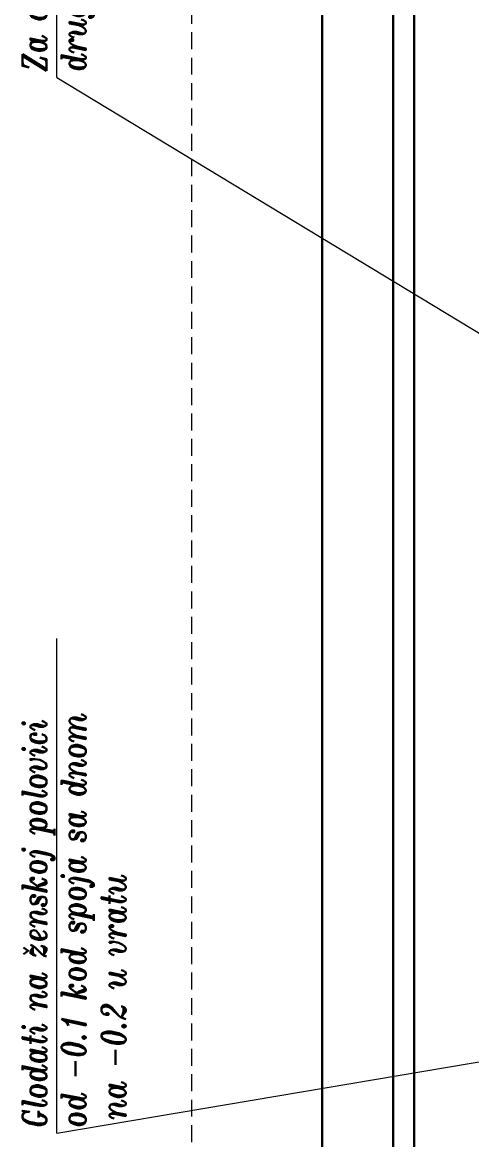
# Model space of a CAD drawing. Extents: x -234 to 1000, y -95 to 506.
# Drawn here: x 219.8 to 266.2, y 55.5 to 170.9 of the extents above; entities that cross this region are included whole.
import ezdxf

# ---------------------------------------------------------------- set-up
doc = ezdxf.new("R2010")
doc.units = 0
doc.header["$LTSCALE"] = 7
doc.header["$MEASUREMENT"] = 0
doc.linetypes.add('HIDDEN', pattern=[0.375, 0.25, -0.125])
doc.layers.get('0').update_dxf_attribs({"linetype": 'CONTINUOUS', "lineweight": 15})
doc.layers.add('2', color=2, linetype='HIDDEN', lineweight=15)
doc.layers.add('3', color=3, linetype='CONTINUOUS', lineweight=30)
doc.styles.add('ITALICT', font='ITALICT.shx', dxfattribs={"width": 0.8, "height": 3})

msp = doc.modelspace()

# ---------------------------------------------------------------- linework, layer by layer
for p, q in [((223.3616, 165.233), (223.3616, 218.1439)), ((223.3616, 165.233), (288.0963, 125.9934)), ((223.3616, 56.1796), (223.3616, 107.2721)), ((223.3616, 56.1796), (278.3227, 65.487))]:
    msp.add_line(p, q)
at = {"layer": '2'}
msp.add_line((237.2561, 177.7753), (237.2561, -2.5247), dxfattribs=at)
at = {"layer": '3'}
for p, q in [((250.7561, 291.8253), (250.7561, -5.5247)), ((258.0723, 291.8253), (258.0723, -5.5247)), ((260.2561, 291.8253), (260.2561, -5.5247))]:
    msp.add_line(p, q, dxfattribs=at)

# ---------------------------------------------------------------- texts
at = {"style": 'ITALICT', "width": 0.8}
for s, p in [('Za odzračivanje gravure vidi', (222.3166, 165.8301)), ('drugi nacrt', (226.3642, 165.8301)), ('od -0.1 kod spoja sa dnom ', (226.3642, 56.7766)), ('Glodati na ženskoj polovici', (222.3166, 56.7766)), ('na -0.2 u vratu', (230.4831, 57.6076))]:
    msp.add_text(s, height=2.5, rotation=90, dxfattribs=at).set_placement(p)

doc.saveas('drawing.dxf')
